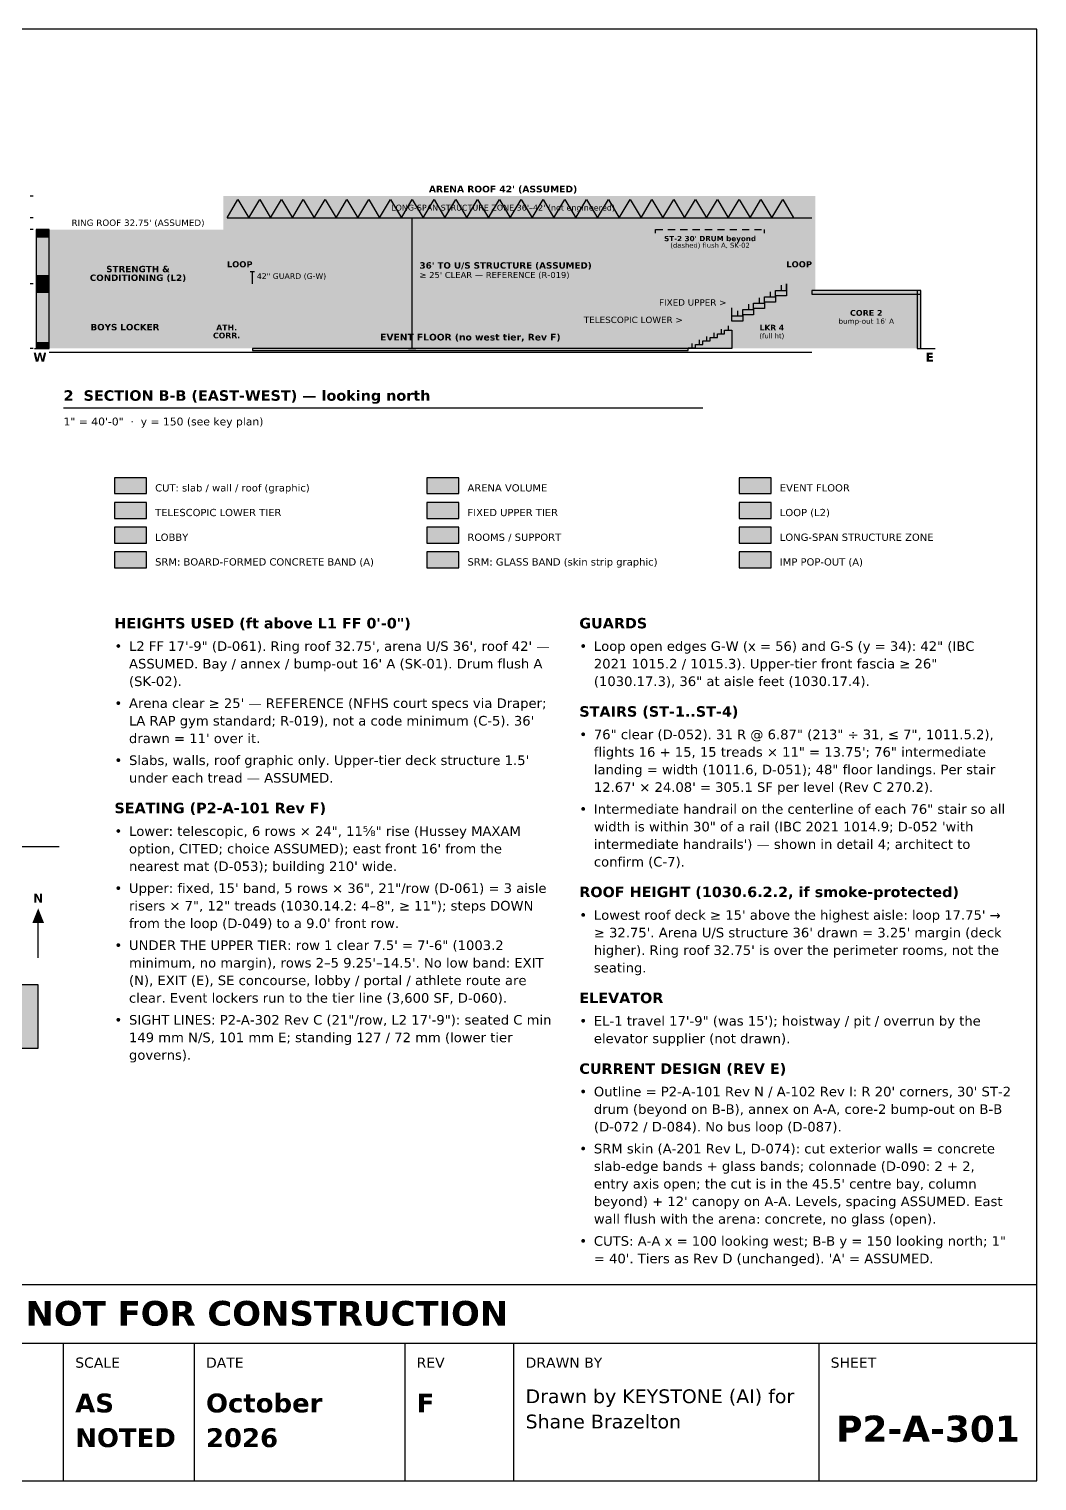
# Model space of a CAD drawing. Header units: inches. Extents: x 0.5 to 16.5, y 0.5 to 10.5.
# Drawn here: x 9.56 to 16.5, y 0.5 to 10.5 of the extents above; entities that cross this region are included whole.
import ezdxf
from ezdxf.enums import TextEntityAlignment as Align

# ---------------------------------------------------------------- set-up
doc = ezdxf.new("R2010")
doc.units = ezdxf.units.IN
doc.header["$MEASUREMENT"] = 0
for name, color, linetype in [('A-ANNO-TEXT', 7, 'Continuous'), ('A-SECT-CUTL', 7, 'Continuous'), ('A-SECT-DATM', 7, 'Continuous'), ('A-SECT-FILL', 7, 'Continuous'), ('A-SECT-GUAR', 7, 'Continuous'), ('A-SECT-HIDN', 7, 'Continuous'), ('A-SECT-IDEN', 7, 'Continuous'), ('G-ANNO-TTLB', 7, 'Continuous')]:
    doc.layers.add(name, color=color, linetype=linetype)
doc.styles.add('KS-BOLD', font='DejaVuSans-Bold.ttf')
doc.styles.add('KS-REG', font='DejaVuSans.ttf')

msp = doc.modelspace()

# ---------------------------------------------------------------- hatches: boundary and pattern name
at = {"layer": 'A-ANNO-TEXT', "true_color": 0x000000}
msp.add_hatch(color=7, dxfattribs=at).paths.add_polyline_path([(9.585, 4.344), (9.625, 4.444), (9.665, 4.344)])
at = {"layer": 'A-SECT-CUTL', "true_color": 0x3c3c3c}
for points in [[(10.9, 9.094), (10.925, 9.094), (10.925, 9.35), (10.9, 9.35)], [(10.925, 9.325), (14.95, 9.325), (14.95, 9.35), (10.925, 9.35)], [(14.95, 8.3), (14.975, 8.3), (14.975, 9.35), (14.95, 9.35)], [(9.675, 8.3), (9.7, 8.3), (9.7, 9.119), (9.675, 9.119)], [(9.7, 9.094), (10.925, 9.094), (10.925, 9.119), (9.7, 9.119)], [(10.912, 8.744), (10.938, 8.744), (10.938, 9.094), (10.912, 9.094)], [(9.7, 8.719), (11.1, 8.719), (11.1, 8.744), (9.7, 8.744)], [(10.731, 8.3), (10.756, 8.3), (10.756, 8.719), (10.731, 8.719)], [(14.775, 8.719), (14.95, 8.719), (14.95, 8.744), (14.775, 8.744)], [(14.375, 8.3), (14.4, 8.3), (14.4, 8.488), (14.375, 8.488)], [(14.4, 8.3), (14.425, 8.3), (14.425, 8.488), (14.4, 8.488)]]:
    msp.add_hatch(color=7, dxfattribs=at).paths.add_polyline_path(points)
at = {"layer": 'A-SECT-CUTL', "true_color": 0xc9c6be}
for points in [[(9.612, 9.069), (9.7, 9.069), (9.7, 9.119), (9.612, 9.119)], [(9.612, 8.688), (9.7, 8.688), (9.7, 8.8), (9.612, 8.8)], [(9.612, 8.3), (9.7, 8.3), (9.7, 8.338), (9.612, 8.338)]]:
    msp.add_hatch(color=7, dxfattribs=at).paths.add_polyline_path(points)
at = {"layer": 'A-SECT-CUTL', "true_color": 0x4f6a7d}
for points in [[(9.612, 8.8), (9.7, 8.8), (9.7, 9.069), (9.612, 9.069)], [(9.612, 8.338), (9.7, 8.338), (9.7, 8.688), (9.612, 8.688)]]:
    msp.add_hatch(color=7, dxfattribs=at).paths.add_polyline_path(points)
at = {"layer": 'A-SECT-CUTL', "true_color": 0xa7b3c3}
msp.add_hatch(color=7, dxfattribs=at).paths.add_polyline_path([(14.4, 8.525), (14.475, 8.525), (14.475, 8.569), (14.55, 8.569), (14.55, 8.613), (14.625, 8.613), (14.625, 8.656), (14.7, 8.656), (14.7, 8.7), (14.775, 8.7), (14.775, 8.744), (14.775, 8.719), (14.775, 8.663), (14.7, 8.663), (14.7, 8.619), (14.625, 8.619), (14.625, 8.575), (14.55, 8.575), (14.55, 8.531), (14.475, 8.531), (14.475, 8.488), (14.4, 8.488)])
at = {"layer": 'A-SECT-CUTL', "true_color": 0xb0b0b0}
for points in [[(14.95, 8.675), (15.7, 8.675), (15.7, 8.7), (14.95, 8.7)], [(15.675, 8.3), (15.7, 8.3), (15.7, 8.7), (15.675, 8.7)]]:
    msp.add_hatch(color=7, dxfattribs=at).paths.add_polyline_path(points)
at = {"layer": 'A-SECT-CUTL', "true_color": 0xd88a8a}
msp.add_hatch(color=7, dxfattribs=at).paths.add_polyline_path([(14.1, 8.3), (14.1, 8.304), (14.15, 8.304), (14.15, 8.328), (14.2, 8.328), (14.2, 8.352), (14.25, 8.352), (14.25, 8.376), (14.3, 8.376), (14.3, 8.401), (14.35, 8.401), (14.35, 8.425), (14.4, 8.425), (14.4, 8.3)])
at = {"layer": 'A-SECT-CUTL', "true_color": 0xd9b77e}
msp.add_hatch(color=7, dxfattribs=at).paths.add_polyline_path([(11.1, 8.285), (14.1, 8.285), (14.1, 8.3), (11.1, 8.3)])
at = {"layer": 'A-SECT-FILL', "true_color": 0xcfcfcf}
for points in [[(10.925, 9.2), (14.95, 9.2), (14.95, 9.35), (10.925, 9.35)], [(14.45, 6.96), (14.67, 6.96), (14.67, 7.07), (14.45, 7.07)]]:
    msp.add_hatch(color=7, dxfattribs=at).paths.add_polyline_path(points)
at = {"layer": 'A-SECT-FILL', "true_color": 0xe8f0f8}
for points in [[(10.925, 8.3), (14.95, 8.3), (14.95, 9.2), (10.925, 9.2)], [(12.3, 7.3), (12.52, 7.3), (12.52, 7.41), (12.3, 7.41)]]:
    msp.add_hatch(color=7, dxfattribs=at).paths.add_polyline_path(points)
at = {"layer": 'A-SECT-FILL', "true_color": 0xf0ece4}
for points in [[(9.7, 8.744), (10.925, 8.744), (10.925, 9.094), (9.7, 9.094)], [(9.7, 8.3), (11.1, 8.3), (11.1, 8.719), (9.7, 8.719)], [(14.4, 8.3), (14.95, 8.3), (14.95, 8.719), (14.775, 8.719), (14.775, 8.663), (14.7, 8.663), (14.7, 8.619), (14.625, 8.619), (14.625, 8.575), (14.55, 8.575), (14.55, 8.531), (14.475, 8.531), (14.475, 8.488), (14.4, 8.488)], [(14.95, 8.3), (15.675, 8.3), (15.675, 8.675), (14.95, 8.675)], [(12.3, 6.96), (12.52, 6.96), (12.52, 7.07), (12.3, 7.07)]]:
    msp.add_hatch(color=7, dxfattribs=at).paths.add_polyline_path(points)
at = {"layer": 'A-SECT-FILL', "true_color": 0xc8693a}
for points in [[(10.925, 8.744), (11.1, 8.744), (11.1, 8.753), (10.925, 8.753)], [(14.775, 8.744), (14.95, 8.744), (14.95, 8.753), (14.775, 8.753)], [(14.45, 7.13), (14.67, 7.13), (14.67, 7.24), (14.45, 7.24)]]:
    msp.add_hatch(color=7, dxfattribs=at).paths.add_polyline_path(points)
at = {"layer": 'A-SECT-FILL', "true_color": 0x3c3c3c}
msp.add_hatch(color=7, dxfattribs=at).paths.add_polyline_path([(10.15, 7.3), (10.37, 7.3), (10.37, 7.41), (10.15, 7.41)])
at = {"layer": 'A-SECT-FILL', "true_color": 0xd9b77e}
msp.add_hatch(color=7, dxfattribs=at).paths.add_polyline_path([(14.45, 7.3), (14.67, 7.3), (14.67, 7.41), (14.45, 7.41)])
at = {"layer": 'A-SECT-FILL', "true_color": 0xd88a8a}
msp.add_hatch(color=7, dxfattribs=at).paths.add_polyline_path([(10.15, 7.13), (10.37, 7.13), (10.37, 7.24), (10.15, 7.24)])
at = {"layer": 'A-SECT-FILL', "true_color": 0xa7b3c3}
msp.add_hatch(color=7, dxfattribs=at).paths.add_polyline_path([(12.3, 7.13), (12.52, 7.13), (12.52, 7.24), (12.3, 7.24)])
at = {"layer": 'A-SECT-FILL', "true_color": 0xf5e7c6}
msp.add_hatch(color=7, dxfattribs=at).paths.add_polyline_path([(10.15, 6.96), (10.37, 6.96), (10.37, 7.07), (10.15, 7.07)])
at = {"layer": 'A-SECT-FILL', "true_color": 0xc9c6be}
msp.add_hatch(color=7, dxfattribs=at).paths.add_polyline_path([(10.15, 6.79), (10.37, 6.79), (10.37, 6.9), (10.15, 6.9)])
at = {"layer": 'A-SECT-FILL', "true_color": 0x4f6a7d}
msp.add_hatch(color=7, dxfattribs=at).paths.add_polyline_path([(12.3, 6.79), (12.52, 6.79), (12.52, 6.9), (12.3, 6.9)])
at = {"layer": 'A-SECT-FILL', "true_color": 0xb0b0b0}
for points in [[(14.45, 6.79), (14.67, 6.79), (14.67, 6.9), (14.45, 6.9)], [(9.625, 3.48), (9.625, 3.918), (9.391, 3.918), (9.391, 3.48), (9.625, 3.48)]]:
    msp.add_hatch(color=7, dxfattribs=at).paths.add_polyline_path(points)

# ---------------------------------------------------------------- linework, layer by layer
at = {"layer": 'A-ANNO-TEXT'}
for p, q in [((9.8, 7.89), (14.2, 7.89)), ((7.07, 4.87), (9.77, 4.87)), ((9.625, 4.104), (9.625, 4.404))]:
    msp.add_line(p, q, dxfattribs=at)
at = {"layer": 'A-SECT-CUTL'}
for p, q in [((10.925, 9.2), (14.95, 9.2)), ((9.6, 8.3), (9.7, 8.3)), ((15.7, 8.3), (15.8, 8.3)), ((9.7, 8.275), (14.95, 8.275))]:
    msp.add_line(p, q, dxfattribs=at)
for points in [[(9.612, 9.069), (9.7, 9.069), (9.7, 9.119), (9.612, 9.119)], [(9.612, 8.8), (9.7, 8.8), (9.7, 9.069), (9.612, 9.069)], [(9.612, 8.688), (9.7, 8.688), (9.7, 8.8), (9.612, 8.8)], [(14.4, 8.525), (14.475, 8.525), (14.475, 8.569), (14.55, 8.569), (14.55, 8.613), (14.625, 8.613), (14.625, 8.656), (14.7, 8.656), (14.7, 8.7), (14.775, 8.7), (14.775, 8.744), (14.775, 8.719), (14.775, 8.663), (14.7, 8.663), (14.7, 8.619), (14.625, 8.619), (14.625, 8.575), (14.55, 8.575), (14.55, 8.531), (14.475, 8.531), (14.475, 8.488), (14.4, 8.488)], [(14.95, 8.675), (15.7, 8.675), (15.7, 8.7), (14.95, 8.7)], [(15.675, 8.3), (15.7, 8.3), (15.7, 8.7), (15.675, 8.7)], [(9.612, 8.338), (9.7, 8.338), (9.7, 8.688), (9.612, 8.688)], [(14.1, 8.3), (14.1, 8.304), (14.15, 8.304), (14.15, 8.328), (14.2, 8.328), (14.2, 8.352), (14.25, 8.352), (14.25, 8.376), (14.3, 8.376), (14.3, 8.401), (14.35, 8.401), (14.35, 8.425), (14.4, 8.425), (14.4, 8.3)], [(9.612, 8.3), (9.7, 8.3), (9.7, 8.338), (9.612, 8.338)], [(11.1, 8.285), (14.1, 8.285), (14.1, 8.3), (11.1, 8.3)]]:
    msp.add_lwpolyline(points, close=True, dxfattribs=at)
at = {"layer": 'A-SECT-DATM'}
for p, q in [((9.59, 9.35), (9.57, 9.35)), ((9.59, 9.2), (9.57, 9.2)), ((12.175, 9.2), (12.225, 9.2)), ((12.2, 8.3), (12.2, 9.2)), ((9.59, 9.119), (9.57, 9.119)), ((9.59, 8.744), (9.57, 8.744)), ((9.59, 8.3), (9.57, 8.3)), ((12.175, 8.3), (12.225, 8.3))]:
    msp.add_line(p, q, dxfattribs=at)
at = {"layer": 'A-SECT-FILL'}
for p, q in [((10.925, 9.2), (11, 9.325)), ((11, 9.325), (11.075, 9.2)), ((11.075, 9.2), (11.15, 9.325)), ((11.15, 9.325), (11.225, 9.2)), ((11.225, 9.2), (11.3, 9.325)), ((11.3, 9.325), (11.375, 9.2)), ((11.375, 9.2), (11.45, 9.325)), ((11.45, 9.325), (11.525, 9.2)), ((11.525, 9.2), (11.6, 9.325)), ((11.6, 9.325), (11.675, 9.2)), ((11.675, 9.2), (11.75, 9.325)), ((11.75, 9.325), (11.825, 9.2)), ((11.825, 9.2), (11.9, 9.325)), ((11.9, 9.325), (11.975, 9.2)), ((11.975, 9.2), (12.05, 9.325)), ((12.05, 9.325), (12.125, 9.2)), ((12.125, 9.2), (12.2, 9.325)), ((12.2, 9.325), (12.275, 9.2)), ((12.275, 9.2), (12.35, 9.325)), ((12.35, 9.325), (12.425, 9.2)), ((12.425, 9.2), (12.5, 9.325)), ((12.5, 9.325), (12.575, 9.2)), ((12.575, 9.2), (12.65, 9.325)), ((12.65, 9.325), (12.725, 9.2)), ((12.725, 9.2), (12.8, 9.325)), ((12.8, 9.325), (12.875, 9.2)), ((12.875, 9.2), (12.95, 9.325)), ((12.95, 9.325), (13.025, 9.2)), ((13.025, 9.2), (13.1, 9.325)), ((13.1, 9.325), (13.175, 9.2)), ((13.175, 9.2), (13.25, 9.325)), ((13.25, 9.325), (13.325, 9.2)), ((13.325, 9.2), (13.4, 9.325)), ((13.4, 9.325), (13.475, 9.2)), ((13.475, 9.2), (13.55, 9.325)), ((13.55, 9.325), (13.625, 9.2)), ((13.625, 9.2), (13.7, 9.325)), ((13.7, 9.325), (13.775, 9.2)), ((13.775, 9.2), (13.85, 9.325)), ((13.85, 9.325), (13.925, 9.2)), ((13.925, 9.2), (14, 9.325)), ((14, 9.325), (14.075, 9.2)), ((14.075, 9.2), (14.15, 9.325)), ((14.15, 9.325), (14.225, 9.2)), ((14.225, 9.2), (14.3, 9.325)), ((14.3, 9.325), (14.375, 9.2)), ((14.375, 9.2), (14.45, 9.325)), ((14.45, 9.325), (14.525, 9.2)), ((14.525, 9.2), (14.6, 9.325)), ((14.6, 9.325), (14.675, 9.2)), ((14.675, 9.2), (14.75, 9.325)), ((14.75, 9.325), (14.825, 9.2)), ((14.741, 8.7), (14.741, 8.735)), ((14.516, 8.569), (14.516, 8.604)), ((14.591, 8.613), (14.591, 8.648)), ((14.666, 8.656), (14.666, 8.691)), ((14.441, 8.525), (14.441, 8.56)), ((14.277, 8.376), (14.277, 8.408)), ((14.328, 8.401), (14.328, 8.432)), ((14.377, 8.425), (14.377, 8.456)), ((14.127, 8.304), (14.127, 8.335)), ((14.177, 8.328), (14.177, 8.359)), ((14.227, 8.352), (14.227, 8.383))]:
    msp.add_line(p, q, dxfattribs=at)
for points in [[(10.15, 7.3), (10.37, 7.3), (10.37, 7.41), (10.15, 7.41)], [(12.3, 7.3), (12.52, 7.3), (12.52, 7.41), (12.3, 7.41)], [(14.45, 7.3), (14.67, 7.3), (14.67, 7.41), (14.45, 7.41)], [(10.15, 7.13), (10.37, 7.13), (10.37, 7.24), (10.15, 7.24)], [(12.3, 7.13), (12.52, 7.13), (12.52, 7.24), (12.3, 7.24)], [(14.45, 7.13), (14.67, 7.13), (14.67, 7.24), (14.45, 7.24)], [(10.15, 6.96), (10.37, 6.96), (10.37, 7.07), (10.15, 7.07)], [(12.3, 6.96), (12.52, 6.96), (12.52, 7.07), (12.3, 7.07)], [(14.45, 6.96), (14.67, 6.96), (14.67, 7.07), (14.45, 7.07)], [(10.15, 6.79), (10.37, 6.79), (10.37, 6.9), (10.15, 6.9)], [(12.3, 6.79), (12.52, 6.79), (12.52, 6.9), (12.3, 6.9)], [(14.45, 6.79), (14.67, 6.79), (14.67, 6.9), (14.45, 6.9)], [(9.625, 3.48), (9.625, 3.918), (9.391, 3.918), (9.391, 3.48), (9.625, 3.48)]]:
    msp.add_lwpolyline(points, close=True, dxfattribs=at)
at = {"layer": 'A-SECT-GUAR'}
for p, q in [((11.085, 8.831), (11.115, 8.831)), ((11.1, 8.744), (11.1, 8.831)), ((14.4, 8.525), (14.4, 8.579))]:
    msp.add_line(p, q, dxfattribs=at)
at = {"layer": 'A-SECT-HIDN'}
for p, q in [((13.875, 9.094), (13.875, 9.119)), ((13.875, 9.119), (13.925, 9.119)), ((13.96, 9.119), (14.01, 9.119)), ((14.045, 9.119), (14.095, 9.119)), ((14.13, 9.119), (14.18, 9.119)), ((14.215, 9.119), (14.265, 9.119)), ((14.3, 9.119), (14.35, 9.119)), ((14.385, 9.119), (14.435, 9.119)), ((14.47, 9.119), (14.52, 9.119)), ((14.555, 9.119), (14.605, 9.119)), ((14.625, 9.094), (14.625, 9.119))]:
    msp.add_line(p, q, dxfattribs=at)
at = {"layer": 'G-ANNO-TTLB'}
for p, q in [((0.5, 1.45), (16.5, 1.45)), ((9.8, 0.5), (9.8, 1.45)), ((10.7, 0.5), (10.7, 1.45)), ((12.15, 0.5), (12.15, 1.45)), ((12.9, 0.5), (12.9, 1.45)), ((15, 0.5), (15, 1.45))]:
    msp.add_line(p, q, dxfattribs=at)
for points in [[(0.5, 0.5), (16.5, 0.5), (16.5, 10.5), (0.5, 10.5)], [(0.5, 1.45), (16.5, 1.45), (16.5, 1.85), (0.5, 1.85)]]:
    msp.add_lwpolyline(points, close=True, dxfattribs=at)

# ---------------------------------------------------------------- texts
at = {"layer": 'A-ANNO-TEXT'}
for s, height, style, p in [('2  SECTION B-B (EAST-WEST) — looking north', 0.072, 'KS-BOLD', (9.8, 7.94)), ('1" = 40\'-0"  ·  y = 150 (see key plan)', 0.054, 'KS-REG', (9.8, 7.77)), ('CUT: slab / wall / roof (graphic)', 0.05, 'KS-REG', (10.43, 7.315)), ('ARENA VOLUME', 0.05, 'KS-REG', (12.58, 7.315)), ('EVENT FLOOR', 0.05, 'KS-REG', (14.73, 7.315)), ('TELESCOPIC LOWER TIER', 0.05, 'KS-REG', (10.43, 7.145)), ('FIXED UPPER TIER', 0.05, 'KS-REG', (12.58, 7.145)), ('LOOP (L2)', 0.05, 'KS-REG', (14.73, 7.145)), ('LOBBY', 0.05, 'KS-REG', (10.43, 6.975)), ('ROOMS / SUPPORT', 0.05, 'KS-REG', (12.58, 6.975)), ('LONG-SPAN STRUCTURE ZONE', 0.05, 'KS-REG', (14.73, 6.975)), ('SRM: BOARD-FORMED CONCRETE BAND (A)', 0.05, 'KS-REG', (10.43, 6.805)), ('SRM: GLASS BAND (skin strip graphic)', 0.05, 'KS-REG', (12.58, 6.805)), ('IMP POP-OUT (A)', 0.05, 'KS-REG', (14.73, 6.805)), ('HEIGHTS USED (ft above L1 FF 0\'-0")', 0.072, 'KS-BOLD', (10.15, 6.372)), ('GUARDS', 0.072, 'KS-BOLD', (13.35, 6.372)), ('•', 0.066, 'KS-REG', (10.15, 6.217)), ('L2 FF 17\'-9" (D-061). Ring roof 32.75\', arena U/S 36\', roof 42\' —', 0.066, 'KS-REG', (10.25, 6.217)), ('•', 0.066, 'KS-REG', (13.35, 6.217)), ('Loop open edges G-W (x = 56) and G-S (y = 34): 42" (IBC', 0.066, 'KS-REG', (13.45, 6.217)), ("ASSUMED. Bay / annex / bump-out 16' A (SK-01). Drum flush A", 0.066, 'KS-REG', (10.25, 6.096)), ('2021 1015.2 / 1015.3). Upper-tier front fascia ≥ 26"', 0.066, 'KS-REG', (13.45, 6.096)), ('(SK-02).', 0.066, 'KS-REG', (10.25, 5.975)), ('(1030.17.3), 36" at aisle feet (1030.17.4).', 0.066, 'KS-REG', (13.45, 5.975)), ('•', 0.066, 'KS-REG', (10.15, 5.824)), ("Arena clear ≥ 25' — REFERENCE (NFHS court specs via Draper;", 0.066, 'KS-REG', (10.25, 5.824)), ('STAIRS (ST-1..ST-4)', 0.072, 'KS-BOLD', (13.35, 5.764)), ("LA RAP gym standard; R-019), not a code minimum (C-5). 36'", 0.066, 'KS-REG', (10.25, 5.703)), ("drawn = 11' over it.", 0.066, 'KS-REG', (10.25, 5.582)), ('•', 0.066, 'KS-REG', (13.35, 5.609)), ('76" clear (D-052). 31 R @ 6.87" (213" ÷ 31, ≤ 7", 1011.5.2),', 0.066, 'KS-REG', (13.45, 5.609)), ('flights 16 + 15, 15 treads × 11" = 13.75\'; 76" intermediate', 0.066, 'KS-REG', (13.45, 5.488)), ('•', 0.066, 'KS-REG', (10.15, 5.431)), ("Slabs, walls, roof graphic only. Upper-tier deck structure 1.5'", 0.066, 'KS-REG', (10.25, 5.431)), ('landing = width (1011.6, D-051); 48" floor landings. Per stair', 0.066, 'KS-REG', (13.45, 5.367)), ('under each tread — ASSUMED.', 0.066, 'KS-REG', (10.25, 5.31)), ("12.67' × 24.08' = 305.1 SF per level (Rev C 270.2).", 0.066, 'KS-REG', (13.45, 5.246)), ('SEATING (P2-A-101 Rev F)', 0.072, 'KS-BOLD', (10.15, 5.099)), ('•', 0.066, 'KS-REG', (13.35, 5.095)), ('Intermediate handrail on the centerline of each 76" stair so all', 0.066, 'KS-REG', (13.45, 5.095)), ('Lower: telescopic, 6 rows × 24", 11⅝" rise (Hussey MAXAM', 0.066, 'KS-REG', (10.25, 4.943)), ('width is within 30" of a rail (IBC 2021 1014.9; D-052 \'with', 0.066, 'KS-REG', (13.45, 4.974)), ('•', 0.066, 'KS-REG', (10.15, 4.943)), ("intermediate handrails') — shown in detail 4; architect to", 0.066, 'KS-REG', (13.45, 4.853)), ("option, CITED; choice ASSUMED); east front 16' from the", 0.066, 'KS-REG', (10.25, 4.822)), ('confirm (C-7).', 0.066, 'KS-REG', (13.45, 4.732)), ("nearest mat (D-053); building 210' wide.", 0.066, 'KS-REG', (10.25, 4.701)), ('Upper: fixed, 15\' band, 5 rows × 36", 21"/row (D-061) = 3 aisle', 0.066, 'KS-REG', (10.25, 4.55)), ('•', 0.066, 'KS-REG', (10.15, 4.55)), ('ROOF HEIGHT (1030.6.2.2, if smoke-protected)', 0.072, 'KS-BOLD', (13.35, 4.521)), ('risers × 7", 12" treads (1030.14.2: 4–8", ≥ 11"); steps DOWN', 0.066, 'KS-REG', (10.25, 4.429)), ('•', 0.066, 'KS-REG', (13.35, 4.365)), ("Lowest roof deck ≥ 15' above the highest aisle: loop 17.75' →", 0.066, 'KS-REG', (13.45, 4.365)), ("from the loop (D-049) to a 9.0' front row.", 0.066, 'KS-REG', (10.25, 4.308)), ("≥ 32.75'. Arena U/S structure 36' drawn = 3.25' margin (deck", 0.066, 'KS-REG', (13.45, 4.244)), ('•', 0.066, 'KS-REG', (10.15, 4.157)), ('UNDER THE UPPER TIER: row 1 clear 7.5\' = 7\'-6" (1003.2', 0.066, 'KS-REG', (10.25, 4.157)), ("minimum, no margin), rows 2–5 9.25'–14.5'. No low band: EXIT", 0.066, 'KS-REG', (10.25, 4.036)), ("higher). Ring roof 32.75' is over the perimeter rooms, not the", 0.066, 'KS-REG', (13.45, 4.123)), ('seating.', 0.066, 'KS-REG', (13.45, 4.002)), ('(N), EXIT (E), SE concourse, lobby / portal / athlete route are', 0.066, 'KS-REG', (10.25, 3.915)), ('clear. Event lockers run to the tier line (3,600 SF, D-060).', 0.066, 'KS-REG', (10.25, 3.794)), ('ELEVATOR', 0.072, 'KS-BOLD', (13.35, 3.791)), ('SIGHT LINES: P2-A-302 Rev C (21"/row, L2 17\'-9"): seated C min', 0.066, 'KS-REG', (10.25, 3.643)), ('EL-1 travel 17\'-9" (was 15\'); hoistway / pit / overrun by the', 0.066, 'KS-REG', (13.45, 3.636)), ('•', 0.066, 'KS-REG', (10.15, 3.643)), ('•', 0.066, 'KS-REG', (13.35, 3.636)), ('149 mm N/S, 101 mm E; standing 127 / 72 mm (lower tier', 0.066, 'KS-REG', (10.25, 3.522)), ('elevator supplier (not drawn).', 0.066, 'KS-REG', (13.45, 3.515)), ('governs).', 0.066, 'KS-REG', (10.25, 3.401)), ('CURRENT DESIGN (REV E)', 0.072, 'KS-BOLD', (13.35, 3.304)), ("Outline = P2-A-101 Rev N / A-102 Rev I: R 20' corners, 30' ST-2", 0.066, 'KS-REG', (13.45, 3.149)), ('•', 0.066, 'KS-REG', (13.35, 3.149)), ('drum (beyond on B-B), annex on A-A, core-2 bump-out on B-B', 0.066, 'KS-REG', (13.45, 3.028)), ('(D-072 / D-084). No bus loop (D-087).', 0.066, 'KS-REG', (13.45, 2.907)), ('•', 0.066, 'KS-REG', (13.35, 2.756)), ('SRM skin (A-201 Rev L, D-074): cut exterior walls = concrete', 0.066, 'KS-REG', (13.45, 2.756)), ('slab-edge bands + glass bands; colonnade (D-090: 2 + 2,', 0.066, 'KS-REG', (13.45, 2.635)), ("entry axis open; the cut is in the 45.5' centre bay, column", 0.066, 'KS-REG', (13.45, 2.514)), ("beyond) + 12' canopy on A-A. Levels, spacing ASSUMED. East", 0.066, 'KS-REG', (13.45, 2.393)), ('wall flush with the arena: concrete, no glass (open).', 0.066, 'KS-REG', (13.45, 2.272)), ('•', 0.066, 'KS-REG', (13.35, 2.12)), ('CUTS: A-A x = 100 looking west; B-B y = 150 looking north; 1"', 0.066, 'KS-REG', (13.45, 2.12)), ("= 40'. Tiers as Rev D (unchanged). 'A' = ASSUMED.", 0.066, 'KS-REG', (13.45, 1.999))]:
    msp.add_text(s, height=height, dxfattribs=dict(at, style=style)).set_placement(p)
at = {"layer": 'A-ANNO-TEXT', "style": 'KS-BOLD'}
msp.add_text('N', height=0.06, dxfattribs=at).set_placement((9.625, 4.484), align=Align.CENTER)
at = {"layer": 'A-SECT-DATM'}
for s, height, style, p in [("36' TO U/S STRUCTURE (ASSUMED)", 0.044, 'KS-BOLD', (12.25, 8.85)), ("≥ 25' CLEAR — REFERENCE (R-019)", 0.042, 'KS-REG', (12.25, 8.785))]:
    msp.add_text(s, height=height, dxfattribs=dict(at, style=style)).set_placement(p)
at = {"layer": 'A-SECT-GUAR', "style": 'KS-REG'}
msp.add_text('42" GUARD (G-W)', height=0.039, dxfattribs=at).set_placement((11.13, 8.779))
at = {"layer": 'A-SECT-IDEN'}
for s, height, style, p in [("ARENA ROOF 42' (ASSUMED)", 0.046, 'KS-BOLD', (12.825, 9.375)), ("LONG-SPAN STRUCTURE ZONE 36'–42' (not engineered)", 0.04, 'KS-REG', (12.825, 9.25)), ("RING ROOF 32.75' (ASSUMED)", 0.044, 'KS-REG', (10.312, 9.144)), ("ST-2 30' DRUM beyond", 0.036, 'KS-BOLD', (14.25, 9.039)), ('(dashed) flush A, SK-02', 0.034, 'KS-REG', (14.25, 8.994)), ('LOOP', 0.042, 'KS-BOLD', (11.012, 8.859)), ('LOOP', 0.042, 'KS-BOLD', (14.863, 8.859)), ('CONDITIONING (L2)', 0.044, 'KS-BOLD', (10.312, 8.765)), ('STRENGTH &', 0.044, 'KS-BOLD', (10.312, 8.825)), ("bump-out 16' A", 0.036, 'KS-REG', (15.325, 8.47)), ('CORE 2', 0.04, 'KS-BOLD', (15.325, 8.525)), ('BOYS LOCKER', 0.044, 'KS-BOLD', (10.222, 8.425)), ('CORR.', 0.039, 'KS-BOLD', (10.922, 8.37)), ('ATH.', 0.039, 'KS-BOLD', (10.922, 8.425)), ('EVENT FLOOR (no west tier, Rev F)', 0.046, 'KS-BOLD', (12.6, 8.355)), ('(full ht)', 0.034, 'KS-REG', (14.675, 8.37)), ('LKR 4', 0.038, 'KS-BOLD', (14.675, 8.425)), ('W', 0.06, 'KS-BOLD', (9.637, 8.21)), ('E', 0.06, 'KS-BOLD', (15.762, 8.21))]:
    msp.add_text(s, height=height, dxfattribs=dict(at, style=style)).set_placement(p, align=Align.CENTER)
at = {"layer": 'A-SECT-IDEN', "style": 'KS-REG'}
for s, p in [('FIXED UPPER >', (14.363, 8.595)), ('TELESCOPIC LOWER >', (14.062, 8.475))]:
    msp.add_text(s, height=0.044, dxfattribs=at).set_placement(p, align=Align.RIGHT)
at = {"layer": 'G-ANNO-TTLB', "style": 'KS-BOLD'}
for s, height, p in [('PRELIMINARY — CONCEPTUAL DESIGN — NOT FOR CONSTRUCTION', 0.17, (8.5, 1.57)), ('P2-A-301', 0.18, (15.75, 0.77))]:
    msp.add_text(s, height=height, dxfattribs=at).set_placement(p, align=Align.CENTER)
at = {"layer": 'G-ANNO-TTLB'}
for s, height, style, p in [('SCALE', 0.07, 'KS-REG', (9.88, 1.28)), ('DATE', 0.07, 'KS-REG', (10.78, 1.28)), ('REV', 0.07, 'KS-REG', (12.23, 1.28)), ('DRAWN BY', 0.07, 'KS-REG', (12.98, 1.28)), ('SHEET', 0.07, 'KS-REG', (15.08, 1.28)), ('AS', 0.13, 'KS-BOLD', (9.88, 0.972)), ('October', 0.13, 'KS-BOLD', (10.78, 0.972)), ('F', 0.13, 'KS-BOLD', (12.23, 0.972)), ('Drawn by KEYSTONE (AI) for', 0.095, 'KS-REG', (12.98, 1.036)), ('Shane Brazelton', 0.095, 'KS-REG', (12.98, 0.862)), ('NOTED', 0.13, 'KS-BOLD', (9.88, 0.733)), ('2026', 0.13, 'KS-BOLD', (10.78, 0.733))]:
    msp.add_text(s, height=height, dxfattribs=dict(at, style=style)).set_placement(p)

doc.saveas('drawing.dxf')
